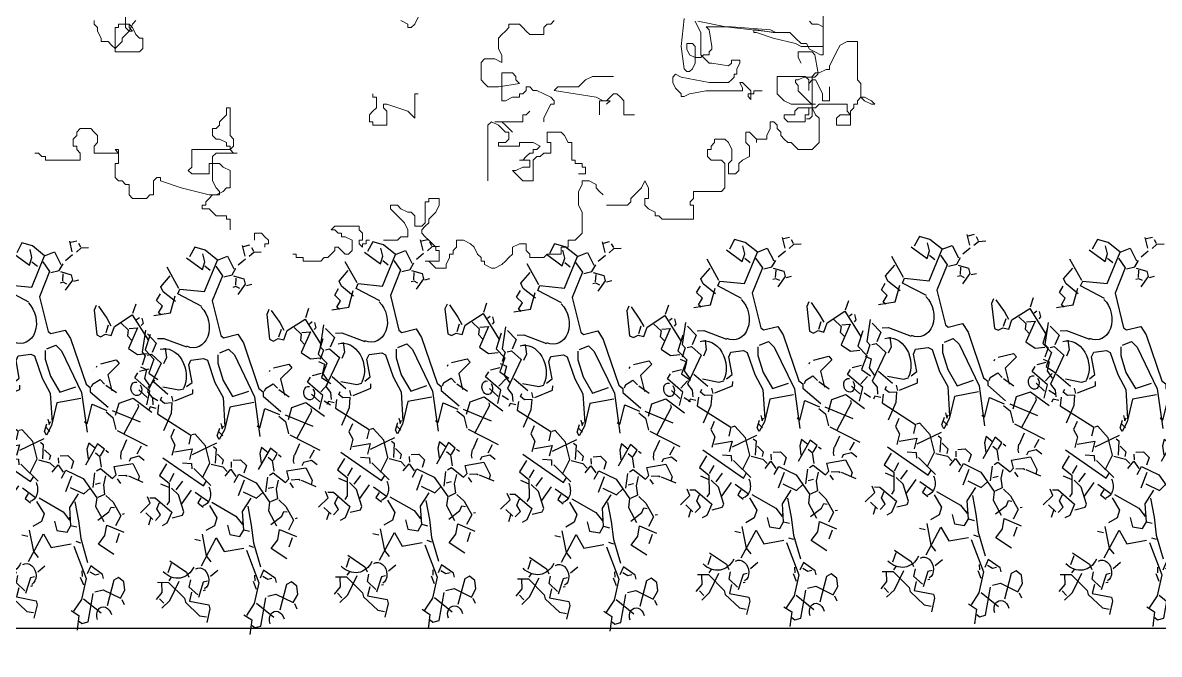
# Model space of a CAD drawing. Extents: x 941299 to 942979, y 2579300 to 2579597.
# Drawn here: x 942437.04 to 942442.38, y 2579501.58 to 2579504.54 of the extents above; entities that cross this region are included whole.
import ezdxf

# ---------------------------------------------------------------- set-up
doc = ezdxf.new("R2010")
doc.units = 0
doc.layers.get('0').update_dxf_attribs({"linetype": 'CONTINUOUS'})

# ---------------------------------------------------------------- blocks, each defined once
blk = doc.blocks.new('tulia')
at = {"color": 3, "lineweight": 0}
for p, q in [((210.578, 255.905), (210.578, 256.621)), ((198.084, 256.347), (198.084, 256.287)), ((198.621, 256.406), (198.621, 256.227)), ((198.741, 256.287), (198.8, 256.347)), ((203.339, 256.347), (203.459, 256.287)), ((203.578, 256.287), (203.638, 256.406)), ((205.907, 256.287), (205.967, 256.347)), ((208.143, 255.905), (208.191, 256.382)), ((208.382, 256.335), (208.43, 256.239)), ((208.43, 256.335), (208.907, 256.239)), ((210.34, 256.335), (210.387, 256.287)), ((198.084, 256.287), (198.143, 256.227)), ((198.143, 256.227), (198.143, 256.168)), ((198.143, 256.168), (198.203, 256.048)), ((198.442, 255.869), (198.442, 256.227)), ((198.442, 256.227), (198.502, 256.227)), ((198.502, 256.227), (198.502, 256.287)), ((198.502, 256.287), (198.681, 256.287)), ((198.562, 256.048), (198.681, 256.168)), ((198.621, 256.227), (198.681, 256.168)), ((198.681, 256.287), (198.741, 256.227)), ((198.681, 256.168), (198.741, 256.287)), ((198.681, 256.227), (198.681, 256.287)), ((198.741, 256.168), (198.681, 256.227)), ((198.681, 256.168), (198.741, 256.168)), ((198.741, 256.227), (198.8, 256.108)), ((198.8, 256.108), (198.86, 256.048)), ((203.459, 256.287), (203.459, 256.227)), ((203.459, 256.227), (203.518, 256.227)), ((203.518, 256.227), (203.578, 256.287)), ((205.011, 256.048), (205.071, 256.108)), ((205.071, 256.108), (205.131, 256.168)), ((205.131, 256.168), (205.191, 256.227)), ((205.191, 256.227), (205.191, 256.287)), ((205.191, 256.287), (205.37, 256.287)), ((205.37, 256.287), (205.43, 256.227)), ((205.43, 256.227), (205.489, 256.168)), ((205.489, 256.168), (205.549, 256.108)), ((205.549, 256.108), (205.788, 256.108)), ((205.788, 256.227), (205.848, 256.287)), ((205.788, 256.108), (205.788, 256.227)), ((205.848, 256.287), (205.907, 256.287)), ((208.43, 256.239), (208.478, 256.144)), ((208.478, 256.144), (208.478, 255.762)), ((209.003, 256.239), (208.573, 256.239)), ((208.573, 256.239), (208.621, 256.192)), ((208.621, 256.192), (208.669, 255.905)), ((208.907, 256.239), (209.767, 256.144)), ((209.671, 256.192), (209.003, 256.239)), ((209.432, 256.192), (209.385, 256.192)), ((209.385, 256.192), (209.385, 256.144)), ((209.385, 256.144), (209.432, 256.144)), ((209.719, 256.144), (209.432, 256.192)), ((209.432, 256.144), (209.719, 256.048)), ((209.767, 256.144), (209.671, 256.192)), ((210.005, 256.144), (209.719, 256.144)), ((210.101, 256.048), (210.005, 256.144)), ((210.387, 256.287), (210.483, 256.287)), ((210.483, 256.287), (210.578, 256.239)), ((210.578, 256.239), (210.578, 255.762)), ((198.203, 256.048), (198.203, 255.989)), ((198.203, 255.989), (198.323, 255.989)), ((198.323, 255.989), (198.382, 255.929)), ((198.382, 255.929), (198.442, 255.869)), ((198.442, 255.869), (198.502, 255.929)), ((198.502, 255.929), (198.562, 255.989)), ((198.562, 255.989), (198.562, 256.048)), ((198.86, 256.048), (198.92, 256.048)), ((198.92, 256.048), (198.92, 255.869)), ((205.011, 255.869), (205.011, 256.048)), ((208.191, 255.524), (208.143, 255.905)), ((208.239, 255.858), (208.239, 255.953)), ((208.239, 255.953), (208.334, 255.953)), ((208.334, 255.953), (208.382, 255.905)), ((208.382, 255.905), (208.382, 255.619)), ((208.669, 255.905), (208.669, 255.858)), ((209.719, 256.048), (210.101, 255.953)), ((210.196, 255.953), (210.101, 256.048)), ((210.101, 255.953), (210.196, 255.905)), ((210.292, 255.953), (210.196, 255.953)), ((210.196, 255.905), (210.578, 255.905)), ((210.34, 255.858), (210.292, 255.953)), ((210.864, 255.929), (210.804, 255.81)), ((210.984, 255.989), (210.864, 255.929)), ((211.163, 255.989), (210.984, 255.989)), ((211.163, 255.332), (211.163, 255.989)), ((198.442, 255.81), (198.442, 255.869)), ((198.86, 255.81), (198.442, 255.81)), ((198.92, 255.869), (198.86, 255.81)), ((205.071, 255.75), (205.011, 255.869)), ((205.071, 255.631), (205.071, 255.75)), ((208.287, 255.762), (208.239, 255.858)), ((208.382, 255.714), (208.287, 255.762)), ((208.478, 255.714), (208.382, 255.714)), ((208.525, 255.762), (208.478, 255.714)), ((208.478, 255.762), (208.525, 255.714)), ((208.621, 255.762), (208.525, 255.762)), ((208.525, 255.714), (208.621, 255.619)), ((208.669, 255.858), (208.621, 255.81)), ((208.621, 255.81), (208.621, 255.762)), ((210.149, 255.714), (210.149, 255.81)), ((210.149, 255.81), (210.387, 255.81)), ((210.196, 255.619), (210.149, 255.714)), ((210.435, 255.81), (210.34, 255.858)), ((210.387, 255.81), (210.435, 255.762)), ((210.531, 255.762), (210.435, 255.81)), ((210.435, 255.762), (210.483, 255.476)), ((210.578, 255.762), (210.531, 255.762)), ((210.804, 255.81), (210.745, 255.69)), ((204.713, 255.631), (204.773, 255.69)), ((204.713, 255.332), (204.713, 255.631)), ((204.773, 255.69), (204.952, 255.69)), ((204.952, 255.69), (205.071, 255.631)), ((208.239, 255.476), (208.191, 255.524)), ((208.334, 255.524), (208.287, 255.476)), ((208.382, 255.619), (208.334, 255.524)), ((208.621, 255.619), (208.669, 255.619)), ((208.669, 255.619), (208.955, 255.571)), ((208.955, 255.571), (209.003, 255.619)), ((209.003, 255.619), (209.003, 255.667)), ((209.003, 255.667), (209.146, 255.667)), ((209.146, 255.619), (209.098, 255.524)), ((209.098, 255.524), (209.098, 255.428)), ((209.146, 255.667), (209.146, 255.619)), ((210.625, 255.511), (210.506, 255.452)), ((210.685, 255.511), (210.625, 255.511)), ((210.745, 255.69), (210.685, 255.571)), ((210.685, 255.571), (210.685, 255.511)), ((204.773, 255.273), (204.713, 255.332)), ((205.071, 254.974), (205.071, 255.452)), ((205.071, 255.452), (205.25, 255.452)), ((205.25, 255.452), (205.31, 255.392)), ((205.31, 255.392), (205.31, 255.332)), ((205.31, 255.332), (205.37, 255.273)), ((206.505, 255.332), (206.385, 255.213)), ((206.624, 255.392), (206.505, 255.332)), ((206.982, 255.392), (206.624, 255.392)), ((208.048, 255.428), (208, 255.381)), ((208, 255.381), (208, 255.285)), ((208.143, 255.381), (208.048, 255.428)), ((208.621, 255.285), (208.143, 255.381)), ((208.287, 255.476), (208.239, 255.476)), ((209.003, 255.333), (208.955, 255.285)), ((209.051, 255.381), (209.003, 255.333)), ((209.098, 255.428), (209.051, 255.428)), ((209.051, 255.428), (209.051, 255.381)), ((209.789, 255.392), (210.267, 255.392)), ((209.789, 255.094), (209.789, 255.392)), ((210.149, 255.333), (210.101, 255.333)), ((210.101, 255.333), (210.101, 255.285)), ((210.244, 255.381), (210.149, 255.333)), ((210.435, 255.381), (210.244, 255.381)), ((210.267, 255.392), (210.327, 255.332)), ((210.327, 255.332), (210.327, 255.153)), ((210.327, 255.273), (210.386, 255.332)), ((210.446, 255.452), (210.386, 255.392)), ((210.386, 255.392), (210.386, 254.914)), ((210.386, 255.332), (210.446, 255.332)), ((210.483, 255.428), (210.435, 255.381)), ((210.506, 255.452), (210.446, 255.452)), ((210.446, 255.332), (210.506, 255.213)), ((210.483, 255.476), (210.483, 255.428)), ((211.223, 255.273), (211.163, 255.332)), ((204.832, 255.213), (204.773, 255.273)), ((205.011, 255.213), (204.832, 255.213)), ((205.37, 255.273), (205.011, 255.213)), ((205.489, 255.153), (205.43, 255.094)), ((205.549, 255.213), (205.489, 255.213)), ((205.489, 255.213), (205.489, 255.153)), ((205.609, 255.153), (205.549, 255.213)), ((205.668, 255.153), (205.609, 255.153)), ((205.788, 255.094), (205.668, 255.153)), ((206.027, 255.213), (205.967, 255.153)), ((205.967, 255.153), (206.325, 255.094)), ((206.385, 255.213), (206.027, 255.213)), ((208, 255.285), (208.048, 255.19)), ((208.048, 255.19), (208.143, 255.094)), ((208.287, 255.094), (208.573, 255.142)), ((208.573, 255.142), (209.194, 255.142)), ((208.955, 255.285), (208.621, 255.285)), ((209.194, 255.19), (209.146, 255.285)), ((209.146, 255.285), (209.194, 255.285)), ((209.194, 255.285), (209.289, 255.19)), ((209.194, 255.142), (209.194, 255.19)), ((209.289, 255.19), (209.337, 255.142)), ((209.337, 255.142), (209.337, 254.999)), ((209.385, 255.094), (209.385, 255.142)), ((209.385, 255.142), (209.528, 255.142)), ((210.101, 255.285), (210.149, 255.237)), ((210.149, 255.237), (210.149, 255.142)), ((210.149, 255.142), (210.244, 255.047)), ((210.327, 255.153), (210.327, 255.273)), ((210.506, 255.213), (210.566, 255.094)), ((210.685, 254.974), (210.685, 255.213)), ((211.223, 255.034), (211.223, 255.273)), ((202.861, 255.094), (202.861, 255.034)), ((202.861, 255.034), (202.921, 255.034)), ((202.921, 255.034), (202.921, 254.855)), ((203.578, 254.676), (203.578, 255.094)), ((203.578, 255.094), (203.638, 255.094)), ((205.131, 254.974), (205.071, 254.974)), ((205.25, 255.034), (205.131, 254.974)), ((205.37, 255.034), (205.25, 255.034)), ((205.43, 255.094), (205.37, 255.094)), ((205.37, 255.094), (205.37, 255.034)), ((205.907, 255.034), (205.788, 255.094)), ((205.967, 254.974), (205.907, 255.034)), ((205.967, 254.914), (205.967, 254.974)), ((206.325, 255.094), (206.684, 255.034)), ((206.684, 255.034), (206.803, 254.974)), ((206.743, 254.735), (206.743, 254.974)), ((206.743, 254.974), (206.863, 254.974)), ((206.803, 254.974), (206.923, 254.974)), ((206.863, 254.974), (206.923, 255.034)), ((206.923, 254.974), (206.863, 254.914)), ((206.923, 255.034), (206.982, 255.094)), ((206.982, 255.094), (207.042, 255.094)), ((207.042, 255.094), (207.102, 255.034)), ((207.102, 255.034), (207.161, 254.974)), ((207.161, 254.974), (207.161, 254.735)), ((208.143, 255.094), (208.143, 255.047)), ((208.143, 255.047), (208.191, 255.047)), ((208.191, 255.047), (208.287, 255.094)), ((209.289, 255.047), (209.289, 255.094)), ((209.289, 255.094), (209.385, 255.094)), ((209.337, 254.999), (209.289, 255.047)), ((209.909, 254.974), (209.789, 255.094)), ((210.028, 254.914), (209.909, 254.974)), ((210.244, 255.047), (210.34, 254.951)), ((210.34, 254.951), (210.387, 254.903)), ((210.566, 255.094), (210.566, 254.974)), ((210.566, 254.974), (210.685, 254.974)), ((211.163, 254.974), (211.223, 255.034)), ((211.163, 254.914), (211.163, 254.974)), ((211.223, 255.034), (211.282, 255.034)), ((211.282, 254.974), (211.223, 255.034)), ((211.282, 255.034), (211.402, 254.974)), ((211.402, 254.914), (211.282, 254.974)), ((211.402, 254.974), (211.461, 254.914)), ((200.293, 254.676), (200.353, 254.735)), ((200.353, 254.735), (200.353, 254.855)), ((200.353, 254.855), (200.413, 254.855)), ((200.413, 254.855), (200.413, 254.377)), ((202.861, 254.795), (202.802, 254.735)), ((202.802, 254.735), (202.802, 254.616)), ((202.921, 254.855), (202.861, 254.795)), ((203.041, 254.855), (203.041, 254.914)), ((203.041, 254.914), (203.1, 254.914)), ((203.1, 254.795), (203.041, 254.855)), ((203.1, 254.914), (203.459, 254.795)), ((203.1, 254.556), (203.1, 254.795)), ((203.459, 254.795), (203.578, 254.676)), ((205.489, 254.735), (205.43, 254.735)), ((205.43, 254.735), (205.43, 254.616)), ((205.549, 254.795), (205.489, 254.735)), ((205.788, 254.676), (205.848, 254.795)), ((205.848, 254.795), (205.907, 254.914)), ((205.907, 254.914), (205.967, 254.914)), ((207.161, 254.735), (207.341, 254.735)), ((210.088, 254.735), (209.909, 254.735)), ((209.909, 254.735), (209.909, 254.676)), ((210.446, 254.914), (210.028, 254.914)), ((210.148, 254.855), (210.088, 254.795)), ((210.088, 254.795), (210.088, 254.735)), ((210.386, 254.855), (210.148, 254.855)), ((210.267, 254.616), (210.267, 254.735)), ((210.267, 254.735), (210.327, 254.735)), ((210.327, 254.735), (210.327, 254.855)), ((210.327, 254.855), (210.446, 254.855)), ((210.386, 254.914), (210.446, 254.914)), ((210.446, 254.735), (210.386, 254.855)), ((210.387, 254.903), (210.387, 254.713)), ((210.446, 254.855), (210.506, 254.914)), ((210.506, 254.676), (210.446, 254.735)), ((210.506, 254.914), (210.984, 254.914)), ((210.864, 254.735), (210.804, 254.676)), ((211.043, 254.735), (210.864, 254.735)), ((210.984, 254.914), (210.984, 254.795)), ((210.984, 254.795), (211.043, 254.735)), ((211.043, 254.795), (211.103, 254.855)), ((211.043, 254.556), (211.043, 254.795)), ((211.103, 254.855), (211.103, 254.914)), ((211.103, 254.914), (211.163, 254.914)), ((211.461, 254.914), (211.402, 254.914)), ((200.174, 254.497), (200.234, 254.556)), ((200.234, 254.616), (200.293, 254.676)), ((200.234, 254.556), (200.234, 254.616)), ((202.802, 254.616), (202.861, 254.616)), ((202.861, 254.616), (202.861, 254.556)), ((202.861, 254.556), (203.1, 254.556)), ((204.832, 254.556), (204.892, 254.616)), ((204.832, 253.602), (204.832, 254.556)), ((204.892, 254.616), (205.011, 254.556)), ((205.43, 254.616), (204.952, 254.616)), ((204.952, 254.616), (205.071, 254.616)), ((205.011, 254.556), (205.131, 254.437)), ((205.071, 254.616), (205.131, 254.556)), ((205.131, 254.556), (205.191, 254.497)), ((205.788, 254.616), (205.788, 254.676)), ((209.67, 254.497), (209.67, 254.616)), ((209.67, 254.616), (209.729, 254.616)), ((209.729, 254.616), (209.789, 254.556)), ((209.789, 254.556), (209.789, 254.497)), ((209.909, 254.676), (209.968, 254.616)), ((209.968, 254.616), (210.267, 254.616)), ((210.34, 254.665), (210.292, 254.665)), ((210.387, 254.713), (210.34, 254.665)), ((210.506, 254.258), (210.506, 254.676)), ((210.804, 254.676), (210.804, 254.556)), ((210.804, 254.556), (211.043, 254.556)), ((197.725, 254.318), (197.785, 254.377)), ((197.785, 254.437), (197.845, 254.497)), ((197.785, 254.377), (197.785, 254.437)), ((197.845, 254.497), (198.024, 254.497)), ((198.024, 254.497), (198.084, 254.437)), ((198.084, 254.437), (198.143, 254.377)), ((198.143, 254.377), (198.143, 254.258)), ((200.114, 254.377), (200.114, 254.497)), ((200.114, 254.497), (200.174, 254.497)), ((200.174, 254.318), (200.114, 254.377)), ((200.413, 254.377), (200.473, 254.318)), ((205.131, 254.437), (205.191, 254.437)), ((205.191, 254.497), (205.25, 254.437)), ((205.191, 254.437), (205.191, 254.318)), ((205.848, 254.437), (206.086, 254.437)), ((205.848, 254.258), (205.848, 254.437)), ((206.086, 254.437), (206.146, 254.377)), ((206.146, 254.377), (206.206, 254.258)), ((209.252, 254.258), (209.252, 254.437)), ((209.252, 254.437), (209.311, 254.437)), ((209.311, 254.437), (209.371, 254.377)), ((209.371, 254.377), (209.431, 254.318)), ((209.61, 254.377), (209.67, 254.497)), ((209.61, 254.318), (209.61, 254.377)), ((209.789, 254.497), (209.849, 254.437)), ((209.849, 254.437), (209.849, 254.377)), ((209.849, 254.377), (209.909, 254.318)), ((197.725, 254.198), (197.725, 254.318)), ((197.785, 254.198), (197.725, 254.198)), ((197.785, 254.139), (197.785, 254.198)), ((198.143, 254.258), (198.084, 254.198)), ((198.084, 254.198), (198.084, 254.079)), ((200.234, 254.318), (200.174, 254.318)), ((200.353, 254.258), (200.234, 254.318)), ((200.353, 254.198), (200.353, 254.258)), ((200.413, 254.198), (200.353, 254.198)), ((200.413, 254.139), (200.413, 254.198)), ((200.473, 254.198), (200.413, 254.139)), ((200.473, 254.318), (200.473, 254.198)), ((205.131, 254.258), (205.011, 254.258)), ((205.011, 254.258), (205.011, 254.198)), ((205.011, 254.198), (205.37, 254.198)), ((205.191, 254.318), (205.131, 254.258)), ((205.37, 254.198), (205.37, 254.258)), ((205.37, 254.258), (205.609, 254.258)), ((205.609, 254.258), (205.728, 254.198)), ((205.728, 254.198), (205.668, 254.139)), ((205.907, 254.258), (205.848, 254.258)), ((205.907, 254.079), (205.907, 254.258)), ((206.206, 254.258), (206.266, 254.258)), ((206.266, 254.258), (206.266, 253.96)), ((208.654, 254.198), (208.714, 254.258)), ((208.654, 254.139), (208.654, 254.198)), ((208.714, 254.258), (208.714, 254.318)), ((208.714, 254.318), (208.893, 254.318)), ((208.893, 254.318), (208.953, 254.258)), ((208.953, 254.258), (209.013, 254.139)), ((209.311, 254.198), (209.252, 254.258)), ((209.311, 254.019), (209.311, 254.198)), ((209.431, 254.318), (209.431, 254.258)), ((209.431, 254.258), (209.431, 254.318)), ((209.431, 254.318), (209.61, 254.318)), ((209.909, 254.318), (209.968, 254.258)), ((209.968, 254.258), (210.028, 254.258)), ((210.028, 254.258), (210.088, 254.198)), ((210.088, 254.198), (210.148, 254.139)), ((210.386, 254.139), (210.446, 254.198)), ((210.446, 254.198), (210.506, 254.258)), ((197.068, 254.079), (197.128, 254.079)), ((197.128, 254.079), (197.188, 254.019)), ((197.188, 254.019), (197.248, 254.019)), ((197.248, 254.019), (197.248, 253.96)), ((197.248, 253.96), (197.845, 253.96)), ((197.845, 254.079), (197.785, 254.139)), ((197.845, 253.96), (197.845, 254.079)), ((198.084, 254.079), (198.502, 254.079)), ((198.502, 254.079), (198.442, 254.139)), ((198.442, 254.139), (198.502, 254.139)), ((198.502, 254.139), (198.502, 253.9)), ((200.413, 254.139), (199.756, 254.139)), ((199.756, 254.139), (199.756, 253.84)), ((200.114, 254.019), (200.174, 254.079)), ((200.114, 253.602), (200.114, 254.019)), ((200.174, 254.079), (200.532, 254.079)), ((200.473, 254.079), (200.413, 254.139)), ((200.532, 254.079), (200.473, 254.079)), ((205.43, 253.96), (205.37, 253.96)), ((205.37, 253.96), (205.549, 253.96)), ((205.489, 254.019), (205.43, 253.96)), ((205.549, 254.079), (205.489, 254.019)), ((205.609, 254.079), (205.549, 254.079)), ((205.549, 253.96), (205.549, 253.84)), ((205.668, 254.139), (205.609, 254.139)), ((205.609, 254.139), (205.609, 254.079)), ((205.609, 253.96), (205.668, 254.019)), ((205.609, 253.602), (205.609, 253.96)), ((205.668, 254.019), (205.728, 254.019)), ((205.728, 254.019), (205.788, 254.079)), ((205.788, 254.079), (205.907, 254.079)), ((206.266, 253.96), (206.325, 253.96)), ((206.325, 253.96), (206.325, 253.9)), ((208.595, 254.019), (208.595, 254.139)), ((208.595, 254.139), (208.654, 254.139)), ((208.654, 253.96), (208.595, 254.019)), ((208.834, 253.96), (208.654, 253.96)), ((208.893, 253.9), (208.834, 253.96)), ((209.013, 253.96), (208.953, 253.9)), ((209.013, 254.139), (209.013, 253.96)), ((209.132, 253.9), (209.192, 253.96)), ((209.192, 253.96), (209.311, 254.019)), ((210.148, 254.139), (210.386, 254.139)), ((198.502, 253.9), (198.442, 253.9)), ((198.442, 253.9), (198.442, 253.661)), ((199.756, 253.84), (199.696, 253.781)), ((199.696, 253.781), (199.756, 253.721)), ((200.055, 253.721), (200.055, 253.9)), ((200.055, 253.9), (200.234, 253.9)), ((200.234, 253.9), (200.293, 253.84)), ((200.293, 253.84), (200.413, 253.781)), ((200.413, 253.781), (200.413, 253.482)), ((205.31, 253.781), (205.25, 253.781)), ((205.25, 253.781), (205.31, 253.721)), ((205.43, 253.84), (205.31, 253.781)), ((205.549, 253.84), (205.43, 253.84)), ((206.325, 253.9), (206.445, 253.9)), ((206.445, 253.9), (206.445, 253.84)), ((206.445, 253.84), (206.505, 253.84)), ((206.505, 253.84), (206.505, 253.721)), ((208.893, 253.482), (208.893, 253.9)), ((208.953, 253.9), (208.953, 253.721)), ((209.073, 253.721), (209.132, 253.781)), ((209.132, 253.781), (209.132, 253.9)), ((198.442, 253.661), (198.502, 253.602)), ((198.502, 253.602), (198.562, 253.602)), ((198.562, 253.602), (198.621, 253.542)), ((199.099, 253.602), (199.159, 253.661)), ((199.099, 253.363), (199.099, 253.602)), ((199.159, 253.661), (199.218, 253.661)), ((199.218, 253.661), (199.218, 253.602)), ((199.218, 253.602), (199.577, 253.482)), ((199.756, 253.721), (200.055, 253.721)), ((200.174, 253.482), (200.114, 253.602)), ((205.31, 253.721), (205.37, 253.661)), ((205.37, 253.661), (205.43, 253.602)), ((205.43, 253.602), (205.609, 253.602)), ((206.505, 253.721), (206.385, 253.721)), ((206.445, 253.542), (206.445, 253.602)), ((206.445, 253.602), (206.564, 253.602)), ((206.564, 253.602), (206.684, 253.542)), ((207.46, 253.482), (207.52, 253.602)), ((207.52, 253.602), (207.58, 253.482)), ((208.953, 253.721), (209.073, 253.721)), ((198.621, 253.542), (198.681, 253.542)), ((198.681, 253.542), (198.681, 253.363)), ((199.577, 253.482), (200.055, 253.363)), ((200.234, 253.423), (200.174, 253.482)), ((200.293, 253.423), (200.174, 253.363)), ((200.234, 253.363), (200.234, 253.423)), ((200.353, 253.482), (200.293, 253.423)), ((200.413, 253.482), (200.353, 253.482)), ((206.385, 253.423), (206.445, 253.542)), ((206.385, 253.184), (206.385, 253.423)), ((206.684, 253.542), (206.684, 253.482)), ((206.684, 253.482), (206.743, 253.423)), ((206.743, 253.423), (206.803, 253.363)), ((207.281, 253.303), (207.4, 253.423)), ((207.4, 253.423), (207.46, 253.482)), ((207.58, 253.482), (207.58, 253.303)), ((208.356, 253.303), (208.356, 253.423)), ((208.356, 253.423), (208.834, 253.423)), ((208.834, 253.423), (208.893, 253.482)), ((198.681, 253.363), (198.741, 253.303)), ((198.741, 253.303), (198.98, 253.303)), ((198.98, 253.303), (199.039, 253.363)), ((199.039, 253.363), (199.099, 253.363)), ((199.995, 253.184), (199.935, 253.184)), ((199.935, 253.184), (199.935, 253.124)), ((200.055, 253.303), (199.995, 253.244)), ((199.995, 253.244), (199.995, 253.184)), ((200.055, 253.363), (200.234, 253.363)), ((200.114, 253.363), (200.055, 253.303)), ((200.174, 253.363), (200.114, 253.363)), ((203.16, 253.124), (203.16, 253.184)), ((203.16, 253.184), (203.28, 253.184)), ((203.28, 253.184), (203.339, 253.124)), ((203.757, 252.885), (203.757, 253.244)), ((203.757, 253.244), (203.817, 253.244)), ((203.817, 253.244), (203.817, 253.303)), ((203.817, 253.303), (203.996, 253.303)), ((203.996, 253.184), (203.936, 253.065)), ((203.996, 253.303), (203.996, 253.184)), ((206.445, 253.065), (206.385, 253.184)), ((206.863, 253.184), (207.221, 253.184)), ((207.221, 253.184), (207.281, 253.244)), ((207.281, 253.244), (207.281, 253.303)), ((207.58, 253.303), (207.52, 253.303)), ((207.52, 253.303), (207.52, 253.184)), ((207.52, 253.184), (207.58, 253.124)), ((208.296, 253.244), (208.356, 253.303)), ((208.296, 253.184), (208.296, 253.244)), ((208.356, 253.184), (208.296, 253.184)), ((208.356, 252.945), (208.356, 253.184)), ((199.935, 253.124), (200.055, 253.124)), ((200.055, 253.124), (200.114, 253.065)), ((200.114, 253.065), (200.174, 253.005)), ((200.174, 253.005), (200.353, 253.005)), ((200.353, 253.005), (200.353, 252.945)), ((203.22, 253.065), (203.16, 253.124)), ((203.28, 253.005), (203.22, 253.065)), ((203.339, 252.945), (203.28, 253.005)), ((203.339, 253.124), (203.459, 253.065)), ((203.459, 253.065), (203.518, 253.065)), ((203.518, 253.065), (203.578, 253.005)), ((203.578, 253.005), (203.578, 252.826)), ((203.877, 253.005), (203.817, 252.945)), ((203.936, 253.065), (203.877, 253.005)), ((206.445, 252.706), (206.445, 253.065)), ((207.58, 253.124), (207.699, 253.065)), ((207.699, 253.065), (207.699, 253.005)), ((207.699, 253.005), (207.759, 253.005)), ((207.759, 253.005), (207.818, 252.945)), ((200.353, 252.945), (200.413, 252.945)), ((200.413, 252.945), (200.413, 252.766)), ((202.145, 252.766), (202.205, 252.826)), ((202.205, 252.826), (202.623, 252.826)), ((202.623, 252.826), (202.623, 252.766)), ((203.399, 252.885), (203.339, 252.945)), ((203.459, 252.766), (203.399, 252.885)), ((203.578, 252.826), (203.698, 252.826)), ((203.698, 252.826), (203.757, 252.885)), ((203.757, 252.826), (203.698, 252.766)), ((203.817, 252.885), (203.757, 252.826)), ((203.817, 252.945), (203.817, 252.885)), ((207.818, 252.945), (208.356, 252.945)), ((200.831, 252.587), (200.831, 252.706)), ((200.831, 252.706), (200.95, 252.706)), ((200.95, 252.706), (201.01, 252.647)), ((201.01, 252.647), (201.07, 252.587)), ((202.205, 252.766), (202.145, 252.766)), ((202.264, 252.706), (202.205, 252.766)), ((202.324, 252.706), (202.264, 252.706)), ((202.324, 252.647), (202.324, 252.706)), ((202.384, 252.647), (202.324, 252.647)), ((202.503, 252.587), (202.384, 252.647)), ((202.623, 252.766), (202.682, 252.706)), ((202.682, 252.706), (202.682, 252.587)), ((203.28, 252.587), (203.339, 252.647)), ((203.339, 252.647), (203.459, 252.647)), ((203.459, 252.647), (203.459, 252.766)), ((203.698, 252.766), (203.698, 252.706)), ((203.698, 252.706), (203.757, 252.647)), ((203.757, 252.647), (203.817, 252.587)), ((206.325, 252.587), (206.385, 252.647)), ((206.385, 252.647), (206.445, 252.706)), ((201.07, 252.527), (201.01, 252.527)), ((201.01, 252.527), (201.01, 252.468)), ((201.07, 252.587), (201.07, 252.527)), ((202.145, 252.348), (202.205, 252.408)), ((202.205, 252.408), (202.205, 252.468)), ((202.205, 252.468), (202.264, 252.468)), ((202.264, 252.468), (202.324, 252.408)), ((202.324, 252.408), (202.384, 252.348)), ((202.443, 252.348), (202.503, 252.408)), ((202.503, 252.408), (202.503, 252.587)), ((202.682, 252.587), (202.623, 252.587)), ((202.623, 252.587), (202.623, 252.527)), ((202.623, 252.527), (202.682, 252.468)), ((202.682, 252.468), (202.682, 252.527)), ((202.682, 252.527), (202.742, 252.527)), ((202.742, 252.527), (202.742, 252.587)), ((202.742, 252.587), (202.802, 252.587)), ((203.041, 252.587), (203.28, 252.587)), ((203.817, 252.587), (203.936, 252.468)), ((203.936, 252.468), (203.936, 252.408)), ((203.936, 252.408), (203.996, 252.408)), ((203.996, 252.408), (203.996, 252.229)), ((204.235, 252.408), (204.295, 252.468)), ((204.235, 252.348), (204.235, 252.408)), ((204.295, 252.468), (204.295, 252.587)), ((204.295, 252.587), (204.414, 252.587)), ((204.414, 252.587), (204.534, 252.527)), ((204.534, 252.527), (204.593, 252.468)), ((204.593, 252.468), (204.653, 252.348)), ((205.25, 252.468), (205.37, 252.527)), ((205.25, 252.348), (205.25, 252.468)), ((205.37, 252.527), (205.489, 252.527)), ((205.489, 252.527), (205.489, 252.408)), ((205.489, 252.408), (205.549, 252.348)), ((206.086, 252.348), (206.086, 252.468)), ((206.086, 252.468), (206.206, 252.468)), ((206.206, 252.468), (206.206, 252.587)), ((206.206, 252.587), (206.325, 252.587)), ((201.488, 252.348), (201.548, 252.348)), ((201.548, 252.348), (201.548, 252.289)), ((201.548, 252.289), (201.667, 252.289)), ((201.667, 252.289), (201.667, 252.229)), ((201.667, 252.229), (201.966, 252.229)), ((201.966, 252.229), (202.025, 252.289)), ((202.025, 252.289), (202.085, 252.289)), ((202.085, 252.289), (202.145, 252.348)), ((202.384, 252.348), (202.443, 252.348)), ((203.996, 252.229), (203.757, 252.229)), ((203.757, 252.229), (203.817, 252.229)), ((203.817, 252.229), (203.877, 252.169)), ((204.116, 252.169), (204.175, 252.289)), ((204.175, 252.289), (204.175, 252.348)), ((204.175, 252.348), (204.235, 252.348)), ((204.653, 252.348), (204.713, 252.289)), ((204.713, 252.289), (204.713, 252.229)), ((204.713, 252.229), (204.773, 252.229)), ((204.773, 252.229), (204.773, 252.169)), ((205.071, 252.169), (205.131, 252.229)), ((205.131, 252.229), (205.191, 252.289)), ((205.191, 252.289), (205.25, 252.348)), ((205.549, 252.348), (205.549, 252.289)), ((205.549, 252.289), (205.788, 252.289)), ((205.788, 252.289), (205.848, 252.348)), ((205.848, 252.348), (206.086, 252.348)), ((203.877, 252.169), (203.936, 252.11)), ((203.936, 252.11), (204.116, 252.11)), ((204.116, 252.11), (204.116, 252.169)), ((204.773, 252.169), (204.892, 252.11)), ((204.892, 252.11), (204.952, 252.11)), ((204.952, 252.11), (205.071, 252.169))]:
    blk.add_line(p, q, dxfattribs=at)
blk = doc.blocks.new('tuli')
at = {"color": 3}
blk.add_blockref('tulia', (-25.998, 9.206), dxfattribs=at)
blk = doc.blocks.new('A$C3DF60D46')
at = {"color": 3}
for p, q in [((753.5334, 876.300001), (732.3667, 829.733351)), ((973.6667, 876.300001), (982.1334, 833.966701)), ((1024.4667, 897.466701), (1007.5334, 867.833351)), ((1024.4667, 884.766701), (1041.40005, 872.066701)), ((1054.10005, 884.766701), (1037.1667, 846.666701)), ((757.7667, 855.133351), (783.1667, 833.966701)), ((795.8667, 855.133351), (774.70005, 838.200001)), ((1007.5334, 867.833351), (977.90005, 859.366701)), ((1037.1667, 846.666701), (986.3667, 791.633351)), ((732.3667, 829.733351), (711.20005, 833.966701)), ((715.43335, 825.500001), (719.6667, 804.333351)), ((753.5334, 808.566701), (736.60005, 791.633351)), ((774.70005, 800.100001), (753.5334, 808.566701)), ((787.40005, 825.500001), (774.70005, 800.100001)), ((918.6334, 808.566701), (965.20005, 753.533351)), ((952.50005, 825.500001), (927.10005, 804.333351)), ((977.90005, 829.733351), (969.4334, 817.033351)), ((982.1334, 833.966701), (1041.40005, 787.400001)), ((681.5667, 770.466701), (698.50005, 740.833351)), ((719.6667, 804.333351), (774.70005, 753.533351)), ((774.70005, 753.533351), (804.3334, 783.166701)), ((804.3334, 783.166701), (808.5667, 804.333351)), ((1028.70005, 753.533351), (1054.10005, 770.466701)), ((1041.40005, 787.400001), (1054.10005, 787.400001)), ((1054.10005, 787.400001), (1104.90005, 745.066701)), ((1054.10005, 770.466701), (1079.50005, 698.500001)), ((317.50005, 736.600001), (330.20005, 715.433351)), ((444.50005, 736.600001), (452.9667, 745.066701)), ((452.9667, 715.433351), (444.50005, 736.600001)), ((605.3667, 736.600001), (719.6667, 605.366701)), ((626.53335, 728.133351), (656.1667, 766.233351)), ((656.1667, 766.233351), (685.80005, 736.600001)), ((685.80005, 736.600001), (740.83335, 753.533351)), ((740.83335, 753.533351), (749.30005, 766.233351)), ((791.6334, 757.766701), (791.6334, 715.433351)), ((965.20005, 753.533351), (982.1334, 749.300001)), ((1011.7667, 757.766701), (990.60005, 745.066701)), ((1041.40005, 732.366701), (1011.7667, 757.766701)), ((1104.90005, 745.066701), (1113.3667, 719.666701)), ((211.6667, 681.566701), (275.1667, 715.433351)), ((275.1667, 715.433351), (287.8667, 706.966701)), ((287.8667, 706.966701), (313.2667, 728.133351)), ((321.73335, 651.933351), (397.93335, 732.366701)), ((330.20005, 715.433351), (355.60005, 732.366701)), ((355.60005, 732.366701), (381.00005, 719.666701)), ((397.93335, 732.366701), (419.10005, 719.666701)), ((419.10005, 719.666701), (440.2667, 723.900001)), ((444.50005, 702.733351), (469.90005, 715.433351)), ((469.90005, 715.433351), (558.80005, 605.366701)), ((524.93335, 706.966701), (478.3667, 660.400001)), ((681.5667, 732.366701), (660.40005, 706.966701)), ((711.20005, 715.433351), (690.03335, 681.566701)), ((728.13335, 711.200001), (702.73335, 732.366701)), ((757.7667, 706.966701), (723.90005, 656.166701)), ((783.1667, 706.966701), (728.13335, 711.200001)), ((791.6334, 715.433351), (783.1667, 706.966701)), ((1007.5334, 698.500001), (1049.8667, 732.366701)), ((1032.9334, 698.500001), (1032.9334, 706.966701)), ((1092.20005, 698.500001), (1130.30005, 723.900001)), ((224.3667, 677.333351), (258.23335, 651.933351)), ((258.23335, 651.933351), (283.63335, 677.333351)), ((287.8667, 698.500001), (287.8667, 681.566701)), ((287.8667, 681.566701), (321.73335, 651.933351)), ((372.53335, 698.500001), (419.10005, 656.166701)), ((393.70005, 668.866701), (414.8667, 609.600001)), ((431.80005, 690.033351), (423.33335, 681.566701)), ((444.50005, 677.333351), (431.80005, 690.033351)), ((448.73335, 647.700001), (444.50005, 677.333351)), ((529.1667, 664.633351), (550.33335, 685.800001)), ((550.33335, 685.800001), (575.73335, 677.333351)), ((575.73335, 677.333351), (605.3667, 698.500001)), ((596.90005, 685.800001), (601.13335, 613.833351)), ((872.0667, 690.033351), (880.5334, 668.866701)), ((956.7334, 690.033351), (884.7667, 605.366701)), ((1007.5334, 681.566701), (1007.5334, 698.500001)), ((1079.50005, 698.500001), (1092.20005, 698.500001)), ((173.5667, 635.000001), (177.8, 567.266701)), ((245.53335, 643.466701), (249.7667, 618.066701)), ((309.03335, 626.533351), (325.9667, 643.466701)), ((427.5667, 643.466701), (444.50005, 643.466701)), ((444.50005, 635.000001), (436.03335, 558.800001)), ((478.3667, 660.400001), (448.73335, 647.700001)), ((601.13335, 613.833351), (630.7667, 635.000001)), ((635.00005, 664.633351), (643.4667, 630.766701)), ((643.4667, 630.766701), (660.40005, 635.000001)), ((732.3667, 643.466701), (770.4667, 601.133351)), ((753.5334, 626.533351), (766.2334, 643.466701)), ((766.2334, 643.466701), (783.1667, 626.533351)), ((846.6667, 601.133351), (855.1334, 639.233351)), ((931.3334, 660.400001), (863.60005, 656.166701)), ((952.50005, 647.700001), (931.3334, 660.400001)), ((994.8334, 664.633351), (982.1334, 630.766701)), ((131.23335, 609.600001), (114.3, 588.433351)), ((152.4, 592.666701), (131.23335, 609.600001)), ((169.33335, 613.833351), (152.4, 592.666701)), ((177.8, 605.366701), (169.33335, 613.833351)), ((249.7667, 618.066701), (292.10005, 537.633351)), ((279.40005, 622.300001), (309.03335, 626.533351)), ((414.8667, 609.600001), (414.8667, 588.433351)), ((558.80005, 605.366701), (584.20005, 622.300001)), ((558.80005, 588.433351), (558.80005, 601.133351)), ((618.0667, 618.066701), (601.13335, 512.233351)), ((694.2667, 601.133351), (656.1667, 558.800001)), ((723.90005, 575.733351), (660.40005, 626.533351)), ((719.6667, 605.366701), (706.9667, 588.433351)), ((783.1667, 601.133351), (825.50005, 584.200001)), ((825.50005, 584.200001), (846.6667, 601.133351)), ((884.7667, 605.366701), (931.3334, 588.433351)), ((93.13335, 579.966701), (67.73335, 533.400001)), ((110.0667, 575.733351), (93.13335, 579.966701)), ((148.1667, 537.633351), (110.0667, 575.733351)), ((177.8, 567.266701), (131.23335, 533.400001)), ((410.63335, 575.733351), (402.1667, 550.333351)), ((601.13335, 558.800001), (558.80005, 588.433351)), ((774.70005, 588.433351), (833.9667, 508.000001)), ((931.3334, 588.433351), (935.5667, 508.000001)), ((1109.1334, 520.700001), (1138.7667, 563.033351)), ((1134.5334, 571.500001), (1155.70005, 546.100001)), ((1155.70005, 546.100001), (1198.0334, 567.266701)), ((38.1, 537.633351), (110.0667, 512.233351)), ((347.13335, 546.100001), (334.43335, 533.400001)), ((334.43335, 533.400001), (338.6667, 482.600001)), ((402.1667, 550.333351), (347.13335, 546.100001)), ((436.03335, 558.800001), (423.33335, 554.566701)), ((656.1667, 558.800001), (601.13335, 558.800001)), ((609.60005, 529.166701), (618.0667, 520.700001)), ((618.0667, 520.700001), (660.40005, 537.633351)), ((660.40005, 554.566701), (677.33335, 512.233351)), ((855.1334, 550.333351), (884.7667, 550.333351)), ((884.7667, 550.333351), (897.4667, 512.233351)), ((1172.6334, 550.333351), (1181.10005, 541.866701)), ((1181.10005, 541.866701), (1181.10005, 516.466701)), ((127, 520.700001), (114.3, 508.000001)), ((114.3, 508.000001), (139.7, 414.866651)), ((182.03335, 440.266701), (127, 520.700001)), ((579.9667, 503.766701), (558.80005, 486.833351)), ((567.2667, 469.900001), (592.6667, 499.533351)), ((567.2667, 495.300001), (584.20005, 482.600001)), ((592.6667, 499.533351), (579.9667, 503.766701)), ((635.00005, 520.700001), (656.1667, 503.766701)), ((656.1667, 503.766701), (668.8667, 512.233351)), ((677.33335, 512.233351), (694.2667, 499.533351)), ((706.9667, 512.233351), (690.03335, 482.600001)), ((880.5334, 491.066701), (825.50005, 478.366701)), ((833.9667, 508.000001), (863.60005, 491.066701)), ((863.60005, 491.066701), (855.1334, 486.833351)), ((897.4667, 512.233351), (880.5334, 491.066701)), ((880.5334, 491.066701), (889.00005, 469.900001)), ((944.0334, 499.533351), (1049.8667, 482.600001)), ((1041.40005, 495.300001), (1024.4667, 491.066701)), ((1041.40005, 503.766701), (1066.80005, 499.533351)), ((1049.8667, 482.600001), (1109.1334, 520.700001)), ((1181.10005, 516.466701), (1100.6667, 469.900001)), ((1109.1334, 512.233351), (1164.1667, 457.200001)), ((338.6667, 482.600001), (347.13335, 469.900001)), ((347.13335, 469.900001), (419.10005, 461.433351)), ((419.10005, 461.433351), (469.90005, 444.500001)), ((469.90005, 444.500001), (558.80005, 465.666701)), ((503.7667, 427.566701), (567.2667, 469.900001)), ((546.10005, 478.366701), (563.03335, 478.366701)), ((563.03335, 478.366701), (554.5667, 469.900001)), ((664.63335, 465.666701), (668.8667, 436.033351)), ((685.80005, 478.366701), (668.8667, 474.133351)), ((690.03335, 482.600001), (715.43335, 469.900001)), ((732.3667, 482.600001), (711.20005, 457.200001)), ((711.20005, 457.200001), (749.30005, 397.933351)), ((774.70005, 478.366701), (732.3667, 440.266701)), ((766.2334, 457.200001), (795.8667, 410.633351)), ((825.50005, 478.366701), (791.6334, 431.800001)), ((812.80005, 452.966701), (872.0667, 457.200001)), ((872.0667, 457.200001), (927.10005, 465.666701)), ((927.10005, 465.666701), (1003.30005, 461.433351)), ((931.3334, 486.833351), (939.80005, 469.900001)), ((1016.00005, 452.966701), (1037.1667, 474.133351)), ((1032.9334, 461.433351), (1045.6334, 444.500001)), ((1096.4334, 461.433351), (1096.4334, 427.566701)), ((0, 410.633351), (25.4, 440.266701)), ((25.4, 452.966701), (71.9667, 402.166651)), ((338.6667, 423.333351), (364.0667, 431.800001)), ((364.0667, 431.800001), (419.10005, 427.566701)), ((419.10005, 427.566701), (474.13335, 406.400001)), ((508.00005, 330.200001), (503.7667, 427.566701)), ((668.8667, 436.033351), (690.03335, 419.100001)), ((690.03335, 419.100001), (711.20005, 436.033351)), ((1049.8667, 414.866651), (1016.00005, 452.966701)), ((1045.6334, 444.500001), (1045.6334, 427.566701)), ((1075.2667, 376.766651), (1147.2334, 427.566701)), ((1096.4334, 427.566701), (1134.5334, 368.300001)), ((16.93335, 372.533351), (0, 410.633351)), ((50.8, 385.233351), (25.4, 385.233351)), ((71.9667, 402.166651), (50.8, 385.233351)), ((139.7, 414.866651), (55.03335, 334.433351)), ((63.5, 389.466651), (80.43335, 372.533351)), ((105.83335, 330.200001), (173.5667, 393.700001)), ((173.5667, 393.700001), (283.63335, 393.700001)), ((283.63335, 393.700001), (292.10005, 385.233351)), ((292.10005, 385.233351), (292.10005, 325.966651)), ((334.43335, 414.866651), (330.20005, 376.766651)), ((474.13335, 406.400001), (469.90005, 338.666651)), ((749.30005, 397.933351), (817.0334, 364.066651)), ((795.8667, 410.633351), (783.1667, 381.000001)), ((956.7334, 402.166651), (935.5667, 368.300001)), ((999.0667, 351.366651), (956.7334, 402.166651)), ((1062.5667, 414.866651), (1049.8667, 414.866651)), ((55.03335, 334.433351), (16.93335, 372.533351)), ((330.20005, 376.766651), (351.3667, 359.833351)), ((351.3667, 359.833351), (491.0667, 321.733351)), ((647.70005, 342.900001), (664.63335, 355.600001)), ((656.1667, 309.033351), (711.20005, 376.766651)), ((664.63335, 355.600001), (694.2667, 359.833351)), ((783.1667, 368.300001), (740.83335, 347.133351)), ((774.70005, 355.600001), (774.70005, 334.433351)), ((812.80005, 330.200001), (817.0334, 359.833351)), ((817.0334, 364.066651), (842.4334, 376.766651)), ((842.4334, 376.766651), (893.2334, 359.833351)), ((884.7667, 381.000001), (867.8334, 330.200001)), ((935.5667, 368.300001), (905.9334, 351.366651)), ((905.9334, 351.366651), (939.80005, 292.100001)), ((1071.0334, 355.600001), (1075.2667, 376.766651)), ((1087.9667, 338.666651), (1071.0334, 355.600001)), ((1134.5334, 368.300001), (1113.3667, 342.900001)), ((1138.7667, 364.066651), (1155.70005, 359.833351)), ((55.03335, 334.433351), (50.8, 292.100001)), ((71.9667, 347.133351), (105.83335, 330.200001)), ((110.0667, 325.966651), (110.0667, 292.100001)), ((292.10005, 325.966651), (321.73335, 313.266651)), ((491.0667, 321.733351), (613.83335, 338.666651)), ((588.43335, 330.200001), (533.40005, 292.100001)), ((579.9667, 338.666651), (588.43335, 330.200001)), ((668.8667, 321.733351), (647.70005, 342.900001)), ((681.5667, 325.966651), (694.2667, 313.266651)), ((694.2667, 313.266651), (728.13335, 317.500001)), ((736.60005, 338.666651), (732.3667, 321.733351)), ((732.3667, 321.733351), (770.4667, 283.633351)), ((757.7667, 309.033351), (783.1667, 325.966651)), ((783.1667, 325.966651), (812.80005, 330.200001)), ((817.0334, 325.966651), (842.4334, 304.800001)), ((867.8334, 330.200001), (855.1334, 317.500001)), ((855.1334, 317.500001), (859.3667, 304.800001)), ((889.00005, 287.866651), (914.40005, 317.500001)), ((965.20005, 330.200001), (939.80005, 309.033351)), ((1113.3667, 342.900001), (1087.9667, 338.666651)), ((50.8, 292.100001), (93.13335, 279.400001)), ((110.0667, 292.100001), (93.13335, 270.933351)), ((114.3, 287.866651), (131.23335, 249.766651)), ((143.93335, 287.866651), (122.7667, 279.400001)), ((148.1667, 287.866651), (148.1667, 300.566651)), ((148.1667, 249.766651), (173.5667, 287.866651)), ((156.63335, 275.166651), (148.1667, 287.866651)), ((321.73335, 313.266651), (469.90005, 296.333351)), ((469.90005, 296.333351), (482.60005, 283.633351)), ((482.60005, 283.633351), (495.30005, 287.866651)), ((495.30005, 287.866651), (554.5667, 232.833351)), ((533.40005, 292.100001), (563.03335, 241.300001)), ((677.33335, 287.866651), (656.1667, 309.033351)), ((694.2667, 309.033351), (677.33335, 287.866651)), ((681.5667, 283.633351), (690.03335, 275.166651)), ((770.4667, 283.633351), (762.00005, 266.700001)), ((842.4334, 304.800001), (889.00005, 287.866651)), ((84.6667, 258.233351), (71.9667, 224.366651)), ((131.23335, 249.766651), (148.1667, 249.766651)), ((152.4, 245.533351), (152.4, 224.366651)), ((431.80005, 249.766651), (431.80005, 249.766651)), ((436.03335, 258.233351), (436.03335, 258.233351)), ((474.13335, 270.933351), (465.6667, 237.066651)), ((474.13335, 270.933351), (482.60005, 279.400001)), ((567.2667, 245.533351), (588.43335, 224.366651)), ((736.60005, 266.700001), (740.83335, 190.500001)), ((762.00005, 266.700001), (736.60005, 266.700001)), ((766.2334, 258.233351), (770.4667, 228.600001)), ((774.70005, 266.700001), (791.6334, 258.233351)), ((884.7667, 279.400001), (884.7667, 270.933351)), ((29.63335, 224.366651), (63.5, 224.366651)), ((33.8667, 220.133351), (33.8667, 194.733351)), ((419.10005, 220.133351), (419.10005, 156.633351)), ((423.33335, 237.066651), (427.5667, 241.300001)), ((465.6667, 237.066651), (482.60005, 224.366651)), ((486.83335, 220.133351), (516.4667, 186.266651)), ((584.20005, 211.666651), (550.33335, 186.266651)), ((554.5667, 241.300001), (554.5667, 241.300001)), ((558.80005, 228.600001), (558.80005, 228.600001)), ((567.2667, 220.133351), (622.30005, 122.766651)), ((588.43335, 224.366651), (626.53335, 224.366651)), ((630.7667, 220.133351), (698.50005, 118.533351)), ((694.2667, 220.133351), (664.63335, 190.500001)), ((694.2667, 224.366651), (711.20005, 232.833351)), ((711.20005, 232.833351), (719.6667, 232.833351)), ((770.4667, 228.600001), (774.70005, 224.366651)), ((774.70005, 220.133351), (804.3334, 169.333351)), ((42.33335, 190.500001), (55.03335, 186.266651)), ((59.2667, 186.266651), (67.73335, 207.433351)), ((63.5, 156.633351), (59.2667, 186.266651)), ((241.30005, 182.033351), (254.00005, 194.733351)), ((254.00005, 194.733351), (330.20005, 207.433351)), ((330.20005, 207.433351), (338.6667, 194.733351)), ((338.6667, 194.733351), (334.43335, 173.566651)), ((431.80005, 148.166651), (457.20005, 203.200001)), ((457.20005, 203.200001), (508.00005, 203.200001)), ((550.33335, 186.266651), (546.10005, 127.000001)), ((575.73335, 114.300001), (647.70005, 198.966651)), ((723.90005, 194.733351), (732.3667, 203.200001)), ((723.90005, 160.866651), (723.90005, 194.733351)), ((740.83335, 190.500001), (783.1667, 177.800001)), ((783.1667, 177.800001), (795.8667, 186.266651)), ((245.53335, 173.566651), (287.8667, 152.400001)), ((287.8667, 152.400001), (313.2667, 143.933351)), ((330.20005, 169.333351), (309.03335, 152.400001)), ((342.90005, 152.400001), (317.50005, 131.233351)), ((334.43335, 173.566651), (342.90005, 152.400001)), ((419.10005, 156.633351), (431.80005, 148.166651)), ((715.43335, 165.100001), (694.2667, 139.700001)), ((740.83335, 143.933351), (723.90005, 160.866651)), ((317.50005, 131.233351), (296.33335, 50.800001)), ((546.10005, 127.000001), (601.13335, 67.733351)), ((567.2667, 114.300001), (575.73335, 114.300001)), ((313.2667, 101.600001), (338.6667, 80.433351)), ((334.43335, 76.200001), (338.6667, 42.333351)), ((338.6667, 42.333351), (393.70005, 97.366651)), ((338.6667, 80.433351), (355.60005, 88.900001)), ((355.60005, 88.900001), (372.53335, 76.200001)), ((393.70005, 97.366651), (419.10005, 67.733351)), ((469.90005, 76.200001), (469.90005, 38.100001)), ((486.83335, 101.600001), (474.13335, 84.666651)), ((537.63335, 55.033351), (486.83335, 101.600001)), ((524.93335, 97.366651), (554.5667, 71.966651)), ((575.73335, 80.433351), (537.63335, 55.033351)), ((292.10005, 46.566651), (266.70005, 25.400001)), ((296.33335, 50.800001), (385.23335, 12.700001)), ((313.2667, 38.100001), (309.03335, 25.400001)), ((419.10005, 67.733351), (423.33335, 29.633351)), ((444.50005, 8.466651), (482.60005, 42.333351)), ((482.60005, 42.333351), (508.00005, 12.700001)), ((524.93335, 59.266651), (508.00005, 25.400001)), ((554.5667, 55.033351), (571.50005, 33.866651)), ((313.2667, 16.933351), (330.20005, 16.933351)), ((330.20005, 16.933351), (334.43335, 25.400001)), ((368.30005, 0.000001), (410.63335, 33.866651)), ((410.63335, 33.866651), (444.50005, 8.466651))]:
    blk.add_line(p, q, dxfattribs=at)
for centre, radius, start, end in [((893.2334, 778.933351), 84.66665, 316.84761, 50.906141), ((994.8334, 706.966701), 33.86665, 165.963757, 347.471192), ((355.60005, 639.233351), 76.2, 177.137595, 319.398705), ((736.60005, 626.533351), 42.33335, 255.963757, 0), ((228.60005, 499.533351), 71.96665, 231.842773, 30.963757), ((1176.8667, 448.733351), 29.63335, 81.869898, 270), ((520.70005, 105.833351), 21.16665, 243.434949, 201.801409)]:
    blk.add_arc(centre, radius, start, end, dxfattribs=at)

msp = doc.modelspace()

# ---------------------------------------------------------------- linework, layer by layer
msp.add_line((942430.18947, 2579501.70172), (942449.1667, 2579501.70172))

# ---------------------------------------------------------------- block references
at = {"color": 1, "lineweight": 0, "xscale": 0.2738191592507064, "yscale": 0.2738191592507064, "zscale": 0.2738191591392415}
msp.add_blockref('tuli', (942390.25936, 2579431.83659), dxfattribs=at)
at = {"color": 7, "linetype": 'Continuous', "extrusion": (0, 0, -1), "xscale": 0.001523437107119158, "yscale": 0.001171874813735485, "zscale": -0.0015234375, "rotation": 256.1347737219043}
for p in [(-942436.64382, 2579503.66501), (-942440.852, 2579503.63983), (-942441.71877, 2579503.65354), (-942442.55442, 2579503.63982), (-942437.50782, 2579503.62298), (-942438.31866, 2579503.60296), (-942439.1544, 2579503.62868), (-942440.00751, 2579503.61926)]:
    msp.add_blockref('A$C3DF60D46', p, dxfattribs=at)

doc.saveas('drawing.dxf')
